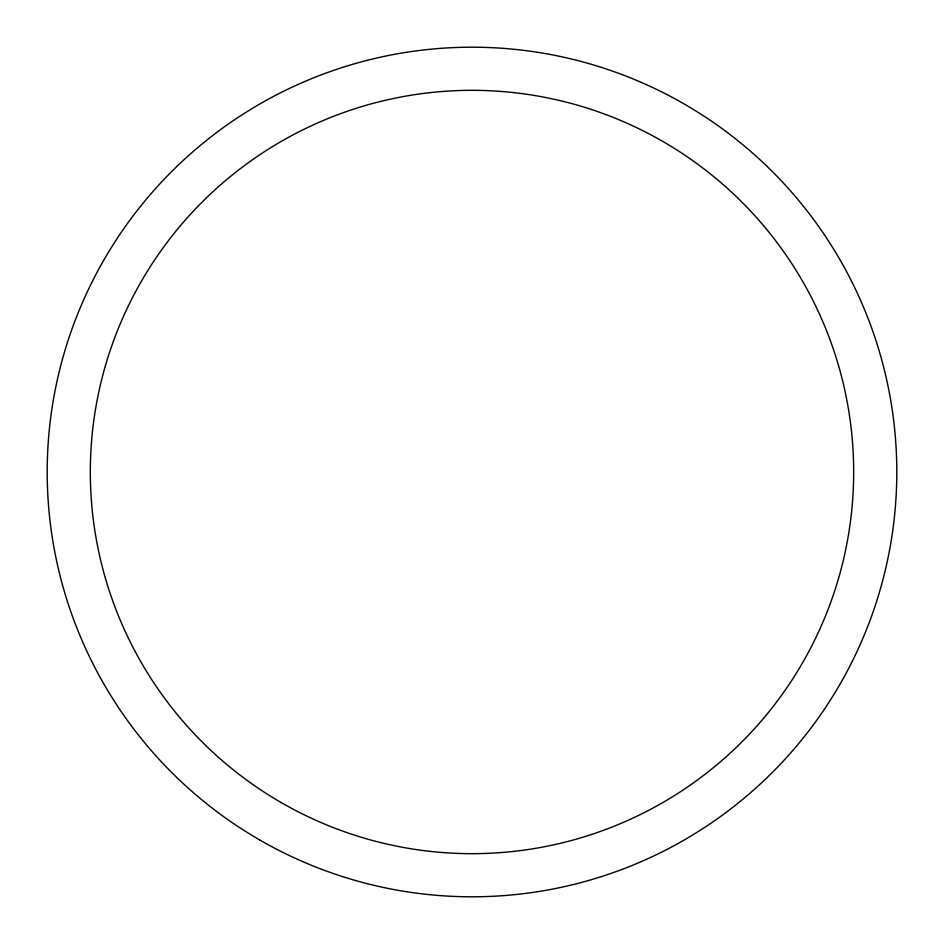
<?xml version="1.0" encoding="UTF-8"?>
<svg xmlns="http://www.w3.org/2000/svg" width="944" height="944" viewBox="0 0 944 944"><rect width="100%" height="100%" fill="white"/><g stroke="black" fill="none" stroke-linecap="round" stroke-linejoin="round"><path stroke-width="1.42" d="M259.6 839.889A424.8 424.8 0 0 0 896.8 472A424.8 424.8 0 0 0 259.6 104.111A424.8 424.8 0 0 0 259.6 839.889M281.159 802.542A381.671 381.671 0 0 0 853.671 472A381.671 381.671 0 0 0 281.159 141.458A381.671 381.671 0 0 0 281.159 802.542"/></g></svg>
